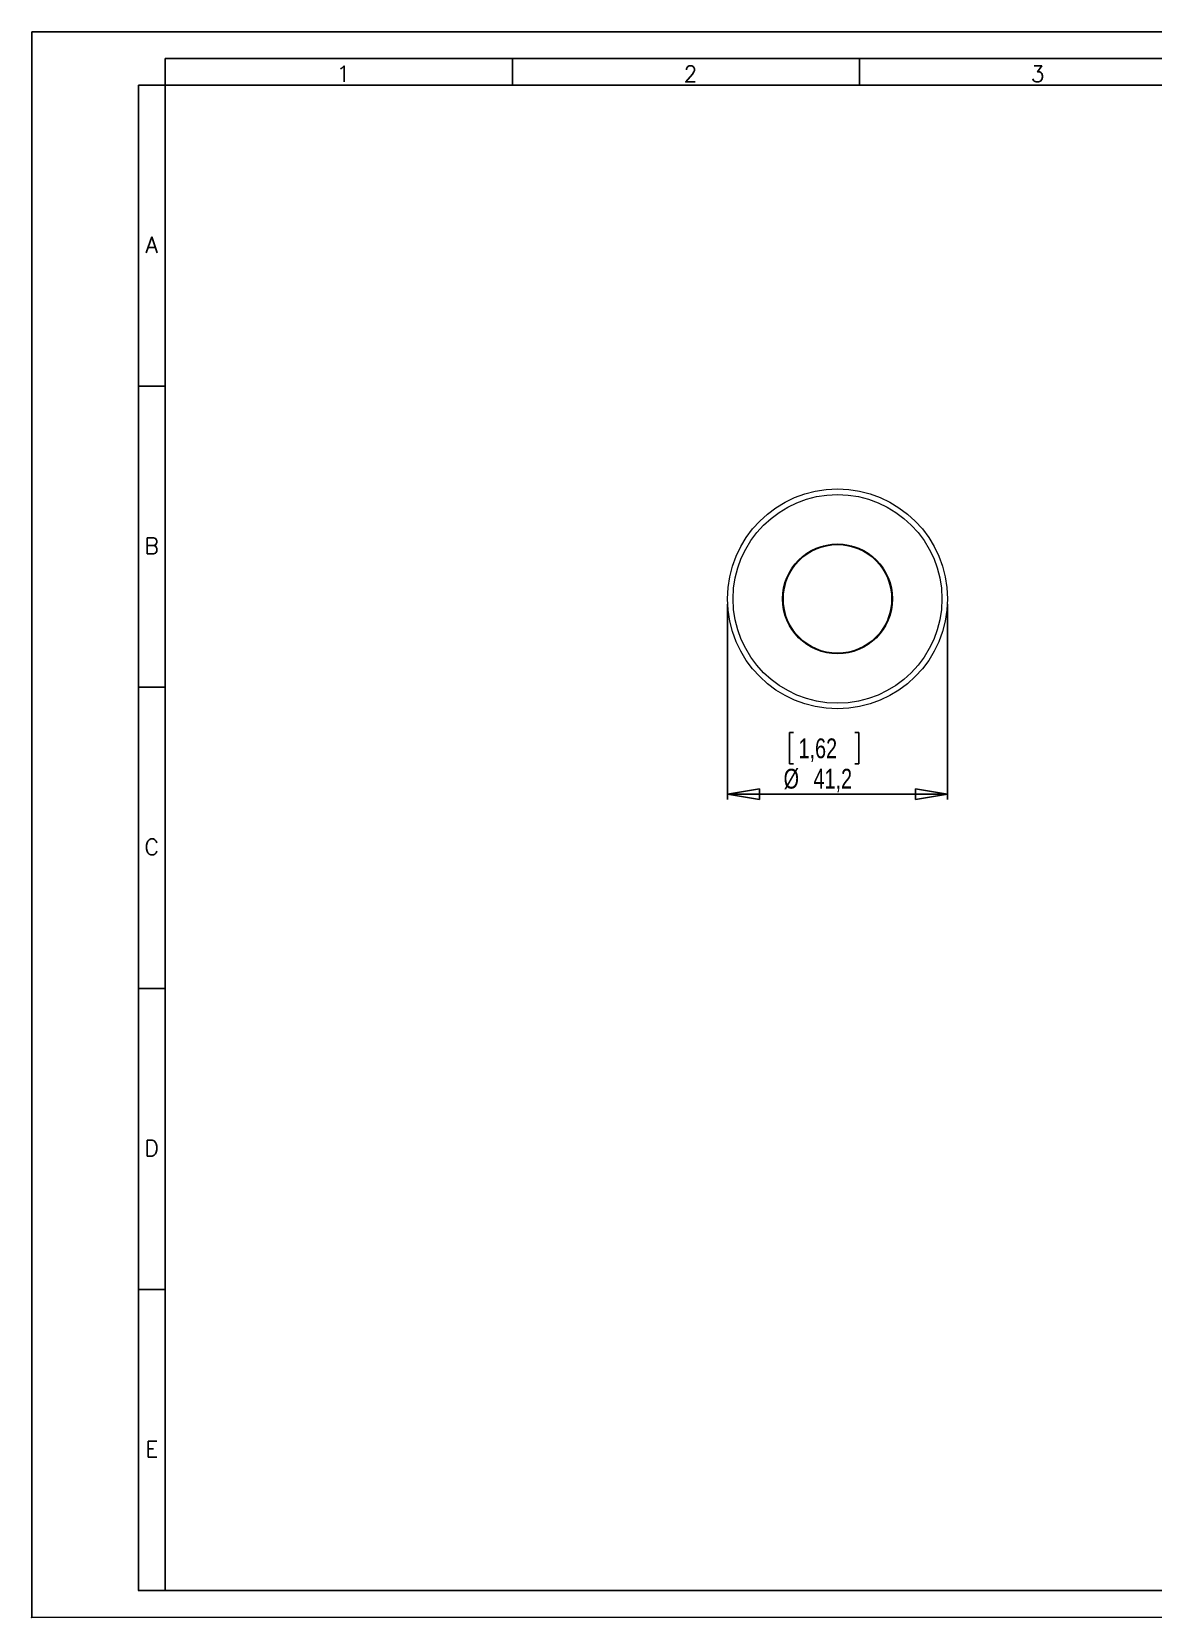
# Model space of a CAD drawing. Header units: millimetres. Extents: x 0 to 420, y 0 to 297.
# Drawn here: x 0 to 210, y 0 to 297 of the extents above; entities that cross this region are included whole.
import ezdxf

# ---------------------------------------------------------------- set-up
doc = ezdxf.new("R2010")
doc.units = ezdxf.units.MM
doc.header["$PDSIZE"] = -1
doc.layers.add('FORMATO', color=7, linetype='Continuous')
doc.styles.add('SLDTEXTSTYLE0', font='TXT', dxfattribs={"width": 0.75})
doc.styles.add('SLDTEXTSTYLE1', font='ROMANS')
doc.dimstyles.new('SLDDIMSTYLE0', dxfattribs={"dimtxt": 3.704167, "dimasz": 6, "dimexe": 0, "dimexo": 0.0625, "dimgap": 0.926042, "dimtad": 1, "dimdec": 1, "dimrnd": 1e-09, "dimzin": 12, "dimdsep": 46, "dimtxsty": 'SLDTEXTSTYLE0', "dimblk1": 'CLOSED', "dimblk2": 'CLOSED', "dimsah": 1, "dimcen": 0.09, "dimadec": 0, "dimazin": 3, "dimtfac": 1, "dimtdec": 1, "dimtofl": 0, "dimtmove": 0, "dimatfit": 3, "dimldrblk": 'CLOSED', "dimfxl": 1, "dimfrac": 2, "dimtolj": 1, "dimtzin": 12, "dimarcsym": 0})

# ---------------------------------------------------------------- blocks, each defined once
blk = doc.blocks.new('_CLOSED')
at = {"color": 0, "linetype": 'ByBlock', "lineweight": -2}
for p, q in [((-1, 0.166667), (0, 0)), ((-1, 0.166667), (-1, -0.166667)), ((0, 0), (-1, -0.166667)), ((0, 0), (-1, 0))]:
    blk.add_line(p, q, dxfattribs=at)
blk = doc.blocks.new('_D')
at = {"layer": 'FORMATO', "transparency": 16777216}
for p, q in [((130.27, 189.76), (130.27, 153.16)), ((171.47, 189.76), (171.47, 153.16)), ((142.63, 165.74), (141.88, 165.74)), ((141.88, 165.74), (141.88, 159.85)), ((154.09, 165.74), (154.84, 165.74)), ((154.84, 165.74), (154.84, 159.85)), ((141.88, 159.85), (142.63, 159.85)), ((154.84, 159.85), (154.09, 159.85)), ((130.27, 154.16), (171.47, 154.16))]:
    blk.add_line(p, q, dxfattribs=at)
at = {"layer": 'FORMATO', "transparency": 16777216, "xscale": 6, "yscale": 6, "rotation": 180}
blk.add_blockref('_CLOSED', (130.27, 154.16, -28.02), dxfattribs=at)
at = {"layer": 'FORMATO', "transparency": 16777216, "xscale": 6, "yscale": 6}
blk.add_blockref('_CLOSED', (171.47, 154.16, -28.02), dxfattribs=at)
at = {"layer": 'FORMATO', "transparency": 16777216, "char_height": 3.704, "attachment_point": 1, "style": 'SLDTEXTSTYLE0'}
for s, insert in [('1,62', (143.57, 164.62)), ('%%c', (140.78, 158.93)), ('41,2', (146.37, 158.93))]:
    blk.add_mtext(s, dxfattribs=dict(at, insert=insert))

msp = doc.modelspace()

# ---------------------------------------------------------------- linework, layer by layer
at = {"color": 7, "linetype": 'Continuous', "lineweight": 15}
for p, q in [((146.37, 199.91), (146.37, 200.02)), ((146.78, 200.1), (146.78, 200.21)), ((148.34, 200.75), (148.23, 200.61)), ((154.97, 200.21), (154.97, 200.1)), ((155.37, 200.02), (155.37, 199.91)), ((160.8, 193.51), (160.7, 193.51)), ((160.7, 188.01), (160.8, 188.01)), ((146.37, 181.49), (146.37, 181.61)), ((146.78, 181.31), (146.78, 181.42)), ((154.97, 181.42), (154.97, 181.31)), ((155.37, 181.61), (155.37, 181.49)), ((148.31, 180.81), (148.23, 180.91)), ((153.41, 180.77), (153.51, 180.91))]:
    msp.add_line(p, q, dxfattribs=at)
at = {"color": 7, "linetype": 'Continuous', "lineweight": 15, "flags": 128}
msp.add_lwpolyline([(153.41, 200.75), (153.46, 200.68), (153.51, 200.61)], dxfattribs=at)
at = {"color": 7, "linetype": 'Continuous', "lineweight": 15}
for radius in [20.6, 19.55, 10.3, 10.17]:
    msp.add_circle((150.87, 190.76), radius, dxfattribs=at)
for start, end in [(104.9982, 255.0018), (284.9982, 75.0018)]:
    msp.add_arc((150.87, 190.76), 10.2, start, end, dxfattribs=at)
at = {"layer": 'FORMATO'}
for p, q in [((420, 297), (0, 297)), ((0, 297), (0, 0)), ((415, 292), (25, 292)), ((25, 292), (25, 287)), ((90, 292), (90, 287)), ((155, 292), (155, 287)), ((20, 287), (20, 5)), ((25, 287), (20, 287)), ((25, 287), (25, 5)), ((415, 287), (25, 287)), ((20, 230.6), (25, 230.6)), ((20, 174.2), (25, 174.2)), ((20, 117.8), (25, 117.8)), ((20, 61.4), (25, 61.4)), ((415, 5), (19.92, 5)), ((20, 5), (25, 5))]:
    msp.add_line(p, q, dxfattribs=at)
at = {"layer": 'FORMATO', "lineweight": 0}
msp.add_line((0, 0), (420, 0), dxfattribs=at)
at = {"layer": 'FORMATO', "color": 7}
msp.add_point((0, 0), dxfattribs=at)

# ---------------------------------------------------------------- texts
at = {"layer": 'FORMATO', "char_height": 3, "attachment_point": 2, "style": 'SLDTEXTSTYLE1'}
for s, insert in [('1', (58.35, 290.6)), ('2', (123.35, 290.6)), ('3', (188.35, 290.6)), ('A', (22.46, 258.59)), ('B', (22.47, 202.19)), ('C', (22.47, 145.79)), ('D', (22.47, 89.39)), ('E', (22.48, 32.99))]:
    msp.add_mtext(s, dxfattribs=dict(at, insert=insert))

# ---------------------------------------------------------------- dimensions: what is measured, and where the dimension line sits
at = {"layer": 'FORMATO'}
dim = msp.add_linear_dim(base=(171.47, 154.16), p1=(130.27, 190.76), p2=(171.47, 190.76), text='%%c<>', dimstyle='SLDDIMSTYLE0', dxfattribs=at)
dim.commit()
dim.dimension.update_dxf_attribs({"geometry": '_D', "text_midpoint": (148.36, 154.16), "dimtype": 160})

doc.saveas('drawing.dxf')
